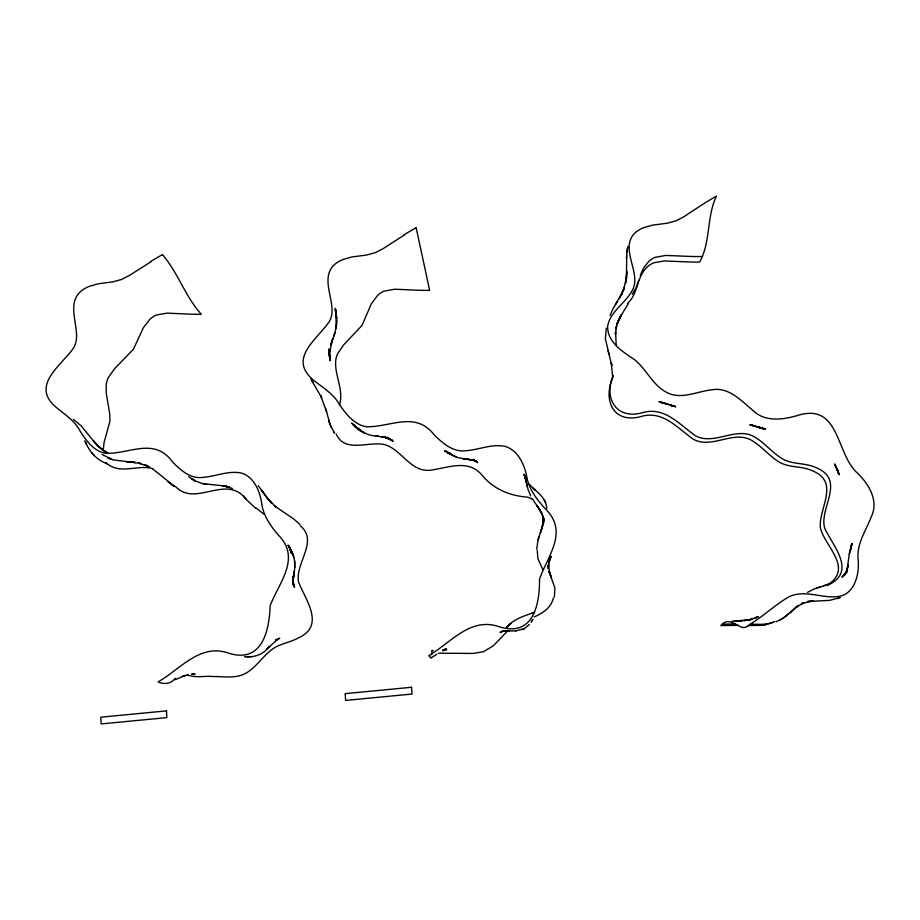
<?xml version="1.0" encoding="UTF-8"?>
<svg xmlns="http://www.w3.org/2000/svg" width="920" height="920" viewBox="0 0 920 920"><rect width="100%" height="100%" fill="white"/><g stroke="black" fill="none" stroke-linecap="round" stroke-linejoin="round"><path stroke-width="1.38" d="M850.85 549.113L850.873 546.882M329.475 356.5L328.923 349.163L329.935 359.961L329.636 349.899L329.417 352.751L332.752 338.767L330.786 344.77L334.903 332.913L336.639 324.944L335.478 309.212L336.697 318.584L335.708 310.19L336.191 315.629M612.651 377.062L611.271 362.595L611.823 365.355L608.005 350.393M293.123 583.659L293.802 585.752L293.146 579.404L292.997 582.647L293.549 575.598L292.893 582.245M293.238 578.588L293.687 575.172L293.25 578.174C294.872 569.503 296.205 560.107 291.824 551.977L293.158 555.139L291.824 551.977M610.063 315.457L613.019 308.729L622.138 293.146L619.102 298.735L623.944 288.753L621.437 294.584L624.255 287.661L623.449 290.087L626.543 277.621L625.519 283.245L626.75 271.457L626.75 274.16L626.508 277.886L626.692 253.437L627.911 246.307M626.462 258.577L626.623 254.587M537.234 550.608L537.912 558.716L542.823 569.549M850.896 548.63L850.988 546.411L850.839 549.251L851.391 544.973L850.908 547.768M294.768 567.663L294.618 560.901M103.189 450.053L104.121 442.232L109.917 421.36L109.698 413.563L106.237 393.116L106.168 384.974A22.655 21.229 -35.8 0 1 108.364 377.522L114.494 368.805L133.434 349.221L143.336 327.761L149.776 319.366A22.402 20.987 -31.6 0 1 156.411 315.019L166.888 313.134L192.061 314.226A228.056 208.242 -21 0 0 201.365 314.272C185.242 296.642 178.192 272.976 162.69 254.92M293.848 574.333L294.273 571.469L293.779 574.747M627.417 248.48L626.819 252.31M851.057 546.79L851.759 544.019L850.39 550.114L851.989 543.547L849.229 554.438L846.986 570.596M847.607 567.87L848.125 565.006L846.653 571.262L847.492 568.617L844.629 575L847.4 569.721L843.778 575.793L846.894 571.906L841.949 577.185L846.699 572.263M849.321 553.955L849.93 550.988M606.326 328.084L605.348 338.629L609.063 354.257M553.322 597.988C551.448 607.476 542.49 613.513 534.083 616.963M554.346 597.149L554.909 588.018L549.113 571.734M543.179 523.745L538.12 539.626L536.682 549.228M339.388 405.329C344.229 390.482 334.707 376.107 335.662 361.215A22.563 21.643 -21 0 1 337.628 353.74L343.528 345.023L362.031 325.392L371.289 303.899L377.522 295.492A22.367 21.332 -15.9 0 1 384.1 291.134L394.657 289.225L420.21 290.306A228.873 210.507 -10.1 0 0 429.64 290.329L416.208 227.987M612.858 377.28C603.163 399.084 612.145 423.257 639.664 416.933C662.377 409.342 676.97 427.8 693.404 439.311C712.678 449.627 734.678 428.559 753.445 441.485C762.255 447.12 768.994 455.4 777.745 461.127C786.554 467.268 797.755 466.072 807.622 469.027A40.848 38.882 29.1 0 1 815.66 472.316C838.787 484.265 818.179 509.76 820.421 528.115C824.826 545.893 852.253 567.157 829.621 583.521M549.539 560.176L548.159 567.743L548.515 564.639L548.262 568.157L548.447 565.075L548.377 568.56L548.389 565.501L550.01 574.045L549.044 571.354L551.402 577.553L550.344 574.816M543.214 523.595L541.592 529.195L543.685 519.064L542.949 524.688L543.605 519.742L543.191 517.351L543.536 522.928L543.053 516.925L543.616 519.34L542.926 516.499L543.628 518.926L541.88 513.21M613.249 375.601C603.807 397.382 615.307 419.175 641.044 413.126C664.033 405.455 678.799 424.12 695.439 435.758C714.943 446.177 737.196 424.879 756.194 437.943C765.118 443.647 771.937 452.019 780.793 457.803C789.716 464.013 801.044 462.806 811.049 465.796A41.343 39.33 29 0 1 819.168 469.119C844.56 482.011 818.961 508.863 824.711 528.218C832.83 545.905 856.899 571.423 828.586 584.786M617.792 321.804L617.113 324.116L621.586 314.49L617.389 323.104L620.942 315.457L617.792 321.804L615.974 328.716L616.561 326.128L615.376 334.339L615.606 331.821L616.205 345.678M548.768 562.913L549.734 559.728M539.085 536.475L538.12 539.626M638.71 280.232L636.214 287.419L632.258 294.227M542.478 526.458L540.351 532.806L541.42 529.667M548.837 562.476L551.115 556.301L550.252 558.417M333.718 336.294L334.903 332.913M431.457 657.386L430.686 657.8L428.777 655.661C451.191 642.516 470.626 616.273 499.905 626.991C533.485 637.065 539.775 604.118 539.534 579.094C548.159 554.737 569.273 531.288 544.444 507.909C536.21 498.64 528.425 488.359 526.608 475.72C524.032 463.933 518.098 450.984 505.966 446.614C492.568 443.279 479.458 449.719 466.175 450.708C453.433 452.559 443.084 443.532 434.585 435.332C415.414 410.171 390.597 427.501 366.034 426.742C354.096 424.419 346.104 414.172 339.584 404.708C333.661 393.921 322.966 387.757 313.685 380.339C287.143 358.305 317.561 339.411 329.613 321.057A22.689 21.517 -22.6 0 0 331.959 312.892C333.281 296.827 320.309 276.702 335.202 263.925A30.866 29.29 -18.1 0 1 343.206 259.452M846.503 571.584L847.458 568.985L844.894 574.735L846.227 572.24M738.265 625.37L720.82 625.6C727.168 617.711 734.332 623.702 741.267 627.095C744.303 628.44 747.546 626.796 749.627 624.553C763.301 616.285 774.916 605.015 788.681 596.942C804.045 589.271 820.766 598.161 836.786 596.689C854.369 595.539 859.395 574.781 858.233 560.222C856.163 544.203 865.961 530.725 871.401 516.534C878.864 500.791 869.067 484.621 858.015 473.627C835.314 454.261 840.477 401.58 796.858 415.69C782.046 419.922 764.324 422.13 752.41 409.986C740.807 400.372 728.536 386.699 711.815 389.815C696.601 391.402 680.168 400.568 665.562 391.782C652.084 384.169 646.173 368.793 634.271 359.467C622.506 351.601 607.119 342.113 607.66 326.025C610.523 310.695 626.336 302.898 632.776 289.409A22.919 21.723 3.3 0 0 634.777 281.233C635.444 265.155 621.126 245.398 635.755 232.173A31.291 29.474 5.6 0 1 643.678 227.677L652.429 225.158L667.184 223.226L676.05 220.823L683.962 216.683L702.374 204.596A348.979 326.761 28.9 0 1 716.496 196.064C706.365 216.833 710.976 241.569 699.706 262.016A231.92 211.266 2.6 0 1 690.115 261.993L664.113 260.946L653.464 262.867A22.666 21.424 7.1 0 0 646.967 267.237C636.536 277.023 638.365 293.698 627.612 303.312M640.343 275.207L643.62 267.973L648.416 261.798A22.931 21.654 7 0 1 654.982 257.381L665.746 255.438L692.058 256.496A234.531 213.359 2.5 0 0 701.753 256.507M619.574 317.917L628.303 303.772M532.795 619.401L531.173 622.127L532.726 619.516M615.963 303.761L617.366 301.507L615.388 304.658M269.686 646.415L267.513 648.531L277.506 639.285L275.575 640.469L279.795 638.181L277.621 639.112M266.823 649.347L268.916 647.116C263.235 654.465 253.77 657.88 244.662 656.581M507.138 631.488L493.258 645.851L483.425 651.716L473.087 653.453L438.564 653.177M508.691 625.404L510.933 623.369L506.552 627.578C513.533 618.78 524.526 615.917 534.577 612.306L531.841 613.433L534.577 612.306M267.18 648.956L269.307 646.783M508.737 625.358L506.586 627.486L508.806 625.358M529.379 624.507L524.354 628.636L515.844 630.89M792.074 610.811L789.406 613.214L797.916 605.82L795.259 607.959M776.25 621.747L782.644 618.516L791.556 611.271M174.972 678.753L175.547 678.247M174.397 679.27C170.327 684.089 163.553 684.503 158.113 681.893C180.63 669.093 200.157 642.712 229.287 653.361C262.384 663.355 269.318 630.292 270.192 605.59C279.174 582.164 301.576 557.876 277.863 534.543C270.055 525.228 262.821 514.855 261.579 502.4C259.543 490.797 254.288 477.744 242.408 473.317C229.16 469.982 216.2 476.41 203.067 477.365C190.612 479.228 180.607 470.223 172.58 461.978C154.215 436.62 129.455 454.308 105.409 453.33C93.759 451.03 86.25 440.726 80.235 431.308C74.865 420.589 64.561 414.379 55.694 406.95C30.348 385.123 61.709 365.297 73.726 347.772A22.804 21.056 -35.6 0 0 76.36 339.629C78.223 323.564 66.401 303.151 81.501 290.72A30.958 28.727 -32.9 0 1 89.55 286.258L98.233 283.786L112.665 281.888L121.451 279.519L129.455 275.413L150.868 261.82M793.074 609.799L798.491 605.463L796.306 607.062L804.022 602.738L801.435 603.658L813.326 600.679L807.484 601.553L829.587 600.357L840.374 597.586M786.129 616.009L788.9 613.686M785.599 616.423L779.619 620.287M431.169 657.869L436.977 654.131M404.478 234.91L383.295 248.538L375.325 252.655L366.493 255.047L351.911 256.956L343.206 259.44M500.342 632.626L502.745 631.131L500.376 632.293M807.541 592.365L813.889 589.076L827.08 584.752L823.607 585.833M442.738 650.635L445.199 649.301L442.738 650.635L446.602 649.485L444.003 649.716M277.955 639.009L275.977 640.136L278.415 638.768M774.824 621.483L764.428 625.278L747.81 625.611M758.471 616.515L755.032 618.159L757.931 616.791M827.103 585.534L827.839 585.154M175.111 679.765L185.161 675.429L182.344 676.51M757.39 617.056L749.42 619.931L752.744 618.872M838.028 598.552L838.787 598.23M521.916 629.648L524.354 628.636M182.977 676.269L188.393 674.716M829.932 583.74L826.39 584.971L829.253 583.981M817.006 587.926L820.732 586.718M770.787 623.139L772.685 622.564M752.181 619.056L743.808 620.644L747.178 620.23M769.833 623.426L762.128 624.346L750.57 624.22M502.941 631.028L515.924 630.89M749.949 619.769L732.067 621.207M193.752 674.026L191.636 674.199L195.086 674.026L192.947 674.107L193.614 674.107M723.246 624.208L735.379 623.944M251.252 656.638L245.237 656.604M505.793 630.786L509.082 630.924M126.511 461.817L130.421 462.047L112.884 459.827L102.097 454.503M127.615 461.874L135.343 462.507L128.72 461.909L131.491 462.162M188.749 476.755L195.132 480.884L202.262 483.517L225.158 486.082L222.709 485.748L230.023 487.462L224.537 485.955L232.357 488.462M462.863 458.735L466.129 459.126L457.033 457.412L448.695 453.261L457.033 457.412M132.572 462.265L141.047 463.588L138.46 463.047L149.558 466.842M463.254 458.781L473.443 460.184L467.348 459.206L470.2 459.655M203.124 483.736L206.736 484.311M380.937 436.528L387.423 437.989L384.767 437.276L392.276 440.438L386.929 437.736L375.843 436.011L378.649 436.322C368.966 436.011 359.582 431.836 353.119 424.568L360.214 430.606L365.079 433.308L356.994 428.145M761.829 428.11L759.23 427.294L764.612 429.099L749.938 424.81L755.654 426.086M470.603 459.724L476.422 461.553L473.823 460.138M753.169 425.442L750.168 424.822L765.474 429.077L762.024 428.179M383.663 437.069L386.917 437.77L392.713 440.818L387.447 437.885L389.907 439.162M760.219 427.811L763.036 428.467L757.447 427.018M664.458 403.431L661.457 402.408L675.602 406.594L659.18 401.603L664.505 403.316M447.994 452.789L450.018 453.249M672.807 405.892L670.07 405.156L675.544 406.663L670.059 405.099M670.116 405.26L672.876 405.916M760.012 427.742L762.818 428.433M664.527 403.236L659.157 401.752M152.617 468.591C138.115 464.462 121.245 474.317 108.1 464.404M450.627 453.399L447.223 452.375M667.356 404.053L665.47 403.512L667.38 404.064M187.185 674.866C195.638 678.201 204.918 675.671 213.773 676.545C223.974 676.499 234.807 678.534 244.386 674.015C254.874 668.759 261.176 658.352 270.031 651.038C277.909 643.873 289.018 643.034 298.08 638.066C325.553 625.956 305.934 600.449 298.666 582.36C294.469 563.511 319.251 541.236 300.173 525.688M446.844 452.157L448.81 452.87M758.644 427.018L761.426 428.03M661.411 402.362L664.424 403.512M448.408 452.732L446.464 451.938L448.971 453.019L445.004 450.903L449.73 453.836L444.659 450.581L454.135 456.262M147.269 465.796L144.003 464.473L148.189 466.233M106.57 463.45C96.565 459.977 89.389 451.524 85.376 441.956M101.936 449.454L108.18 453.031M360.559 429.755L357.086 428.03M107.537 463.841L105.248 462.691L107.18 463.979M104.293 451.145L106.202 452.191L97.554 445.636L93.173 440.553L101.073 448.764L95.151 442.968L81.248 425.925L73.462 419.347M474.8 460.678L476.755 461.771L474.191 460.253L477.664 462.553L474.869 460.563M358.478 428.766L356.569 427.662L358.88 429.065M105.202 451.685L106.11 452.214L102.787 450.144M390.827 439.725L388.435 438.253L392.104 440.76L389.367 438.748M174.754 486.588L152.168 468.51M473.259 459.586L475.456 461.023L472.926 459.333M390.379 439.426L393.127 441.209M263.994 514.257L255.645 507.713M386.963 437.207L389.792 439.058L387.849 437.759M356.051 427.282L358.328 428.812L351.659 423.131L358.49 429.306M387.423 437.46L390.206 439.403M242.155 495.006C222.479 477.388 194.327 506.586 175.49 486.438M167.555 481.332L170.384 483.586M244.168 497.582L255.392 508.024M242.903 495.638L244.409 496.88M96.738 444.843L99.337 447.373M532.266 487.289L535.302 490.21L533.209 488.29C539.327 493.614 546.618 499.686 546.733 508.518M243.512 496.121L246.065 498.686M299.92 524.446L293.675 518.949L274.447 505.862L276.402 507.598L266.547 497.202L271.388 502.964L269.709 500.951M529.46 484.288L531.76 486.784M91.816 452.916L94.277 455.71M433.343 650.981L431.917 650.279L431.664 654.775M268.329 499.307L262.373 491.36L266.95 497.708M334.696 433.4L330.027 424.419L325.668 408.399M258.233 485.668L263.476 492.913M264.086 493.718L261.234 489.647M540.856 511.577L542.259 514.326L536.647 505.183L540.431 510.715M538.729 508.185L532.358 498.928M310.868 379.074L321.701 397.773L320.666 395.485L326.646 412.137M311.478 379.983L313.041 382.49M289.858 548.124L288.04 545.088L292.215 552.885L288.385 545.537L291.445 552.092L288.719 545.985L290.087 548.584M333.466 431.572L333.856 432.228M539.384 509.001L542.788 516.074M289.294 547.216L292.054 552.425L290.478 549.343M525.228 477.572L526.941 480.7M545.56 502.538L543.996 499.548M84.755 440.784L86.56 444.279M526.021 479.032L524.952 476.893L525.78 478.63M836.82 468.475L838.982 474.329L834.877 464.381L838.902 473.961L837.832 470.925M530.633 495.88L528.057 489.463L525.354 478.216L526.183 481.758M525.688 478.4L524.688 476.215L525.86 478.883M293.008 583.751L294.596 587.224L292.825 582.992M834.704 463.979L836.257 467.383M836.084 467.003L837.349 469.855M336.294 434.183C345.23 453.893 369.851 440.346 385.756 444.9C401.867 450.501 410.343 471.258 429.053 470.35C446.487 468.487 467.555 458.355 481.551 474.628C492.993 488.819 509.381 495.788 527.229 497.11A39.698 39.272 4.7 0 1 532.542 499.157M290.593 549.941L289.317 546.894L291.467 553.483L289.593 547.342L291.479 553.023L290.099 548.24L290.938 551.31M524.457 475.548L525.561 478.285L524.239 474.881M330.027 424.419L331.361 427.742M837.005 468.843L839.04 474.697L837.165 469.211L838.223 471.994M293.204 584.039L293.963 586.12L293.043 582.084M525.285 477.675L524.066 474.225L525.055 477.066M293.882 557.52L292.974 554.679M329.728 423.545L328.728 420.026L329.452 422.602M524.86 476.456L525.665 479.366L524.71 475.858L525.492 478.791M293.043 582.877L293.549 584.993L293.077 582.613M527.183 486.369L525.929 480.631M335.846 312.19L335.328 309.511L336.421 315.882L335.846 312.19L336.018 313.122M293.031 582.486L293.445 584.602L293.066 582.222M330.165 360.766L328.923 349.163M335.236 308.234L336.156 314.709M335.754 311.397L336.145 314.053M329.785 358.673L328.957 351.785L329.096 353.372M293.261 583.82L293.077 579.807L293.077 583.038M336.766 320.39L336.076 328.589L336.616 317.676M404.305 234.646A334.673 328.141 16.6 0 1 416.047 227.723M150.673 261.487A333.132 324.185 -41.1 0 1 162.506 254.587M543.57 518.627L543.087 524.25L543.57 518.627M543.593 520.145L543.375 523.376L543.329 517.776L543.593 520.145M502.849 631.085L500.399 632.12L502.803 631.108M445.418 649.347L442.922 650.497L445.533 649.359M445.843 649.37L443.256 650.13L445.959 649.37M446.166 649.382L443.428 649.969L446.166 649.382M505.563 630.637L503.022 630.947L505.632 630.706M446.487 649.439L443.693 649.773L446.487 649.439M166.497 710.872L100.832 717.197L101.096 723.936L166.819 717.623L166.497 710.872M411.516 687.286L345.149 693.668L345.655 700.419L412.091 694.036L411.516 687.286M742.141 620.781L735.022 621.092L742.141 620.781M226.009 486.3L223.629 485.852L229.241 487.128L226.009 486.3M110.86 459.057L107.881 457.826L111.86 459.482L110.86 459.057M195.132 480.884L191.831 478.94L195.132 480.884M360.214 430.606L355.235 426.673L360.214 430.606M171.856 484.633L171.108 484.127L174.018 486.128L171.856 484.633M356.212 427.524L353.579 425.086L356.212 427.524"/></g></svg>
